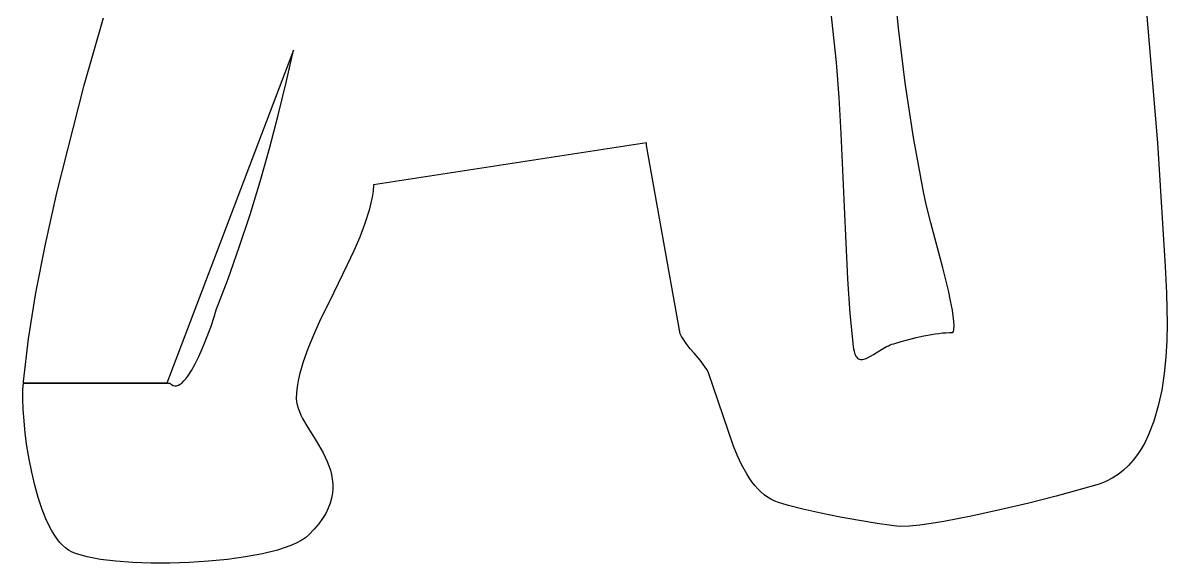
# Model space of a CAD drawing. Header units: millimetres. Extents: x 73 to 173, y -160 to -92.
# Drawn here: x 169.889 to 171.072, y -144.186 to -143.627 of the extents above; entities that cross this region are included whole.
import ezdxf

# ---------------------------------------------------------------- set-up
doc = ezdxf.new("R2010")
doc.units = ezdxf.units.MM
doc.layers.add('F.Silkscreen', color=41, linetype='CONTINUOUS', true_color=0xf2eda1)

msp = doc.modelspace()

# ---------------------------------------------------------------- linework, layer by layer
at = {"layer": 'F.Silkscreen', "linetype": 'CONTINUOUS'}
for p, q in [((170.70707, -143.460856), (170.729652, -143.668469)), ((170.79422, -143.632717), (170.788314, -143.575816)), ((171.050568, -143.616209), (171.061643, -143.751455)), ((169.952465, -143.691766), (169.972339, -143.621966)), ((170.801104, -143.689409), (170.79422, -143.632717)), ((170.168681, -143.655404), (170.037895, -143.999827)), ((170.161194, -143.688952), (170.168681, -143.655404)), ((170.729652, -143.668469), (170.732483, -143.704576)), ((170.152921, -143.722962), (170.161194, -143.688952)), ((170.809459, -143.745918), (170.801104, -143.689409)), ((169.924083, -143.80323), (169.952465, -143.691766)), ((170.732483, -143.704576), (170.734625, -143.741747)), ((170.143905, -143.757204), (170.152921, -143.722962)), ((170.734625, -143.741747), (170.737831, -143.817438)), ((170.819765, -143.802164), (170.809459, -143.745918)), ((170.134172, -143.791461), (170.143905, -143.757204)), ((170.533472, -143.751311), (170.251529, -143.794912)), ((170.533472, -143.754234), (170.533472, -143.751311)), ((170.568355, -143.948967), (170.533472, -143.754234)), ((171.061643, -143.751455), (171.069728, -143.879205)), ((170.123764, -143.825511), (170.134172, -143.791461)), ((170.251529, -143.794912), (170.250915, -143.801245)), ((169.91229, -143.856215), (169.924083, -143.80323)), ((170.249898, -143.807724), (170.24683, -143.821024)), ((170.250915, -143.801245), (170.249898, -143.807724)), ((170.822684, -143.815159), (170.819765, -143.802164)), ((170.737831, -143.817438), (170.741313, -143.892051)), ((170.827611, -143.834088), (170.822684, -143.815159)), ((170.112677, -143.859163), (170.123764, -143.825511)), ((170.24683, -143.821024), (170.242523, -143.83477)), ((170.242523, -143.83477), (170.237193, -143.848826)), ((170.839922, -143.880837), (170.827611, -143.834088)), ((170.237193, -143.848826), (170.231058, -143.863169)), ((169.902421, -143.90672), (169.91229, -143.856215)), ((170.101013, -143.892171), (170.112677, -143.859163)), ((170.231058, -143.863169), (170.224309, -143.877705)), ((170.224309, -143.877705), (170.209927, -143.907009)), ((170.845598, -143.904201), (170.839922, -143.880837)), ((171.069728, -143.879205), (171.071212, -143.907021)), ((170.088746, -143.924257), (170.101013, -143.892171)), ((170.741313, -143.892051), (170.743773, -143.927863)), ((169.894806, -143.954266), (169.902421, -143.90672)), ((170.209927, -143.907009), (170.195742, -143.936087)), ((170.847936, -143.914916), (170.845598, -143.904201)), ((171.071212, -143.907021), (171.071719, -143.938943)), ((170.086975, -143.930423), (170.088746, -143.924257)), ((170.849812, -143.924599), (170.847936, -143.914916)), ((170.851077, -143.932977), (170.849812, -143.924599)), ((170.083094, -143.941991), (170.086975, -143.930423)), ((170.195742, -143.936087), (170.189252, -143.950371)), ((170.743773, -143.927863), (170.747103, -143.962048)), ((170.851636, -143.939764), (170.851077, -143.932977)), ((170.077523, -143.956734), (170.083094, -143.941991)), ((170.569793, -143.951657), (170.568355, -143.948967)), ((170.820318, -143.951147), (170.828027, -143.94967)), ((170.828027, -143.94967), (170.831849, -143.949034)), ((170.831849, -143.949034), (170.835637, -143.948507)), ((170.835637, -143.948507), (170.839382, -143.948082)), ((170.839382, -143.948082), (170.843063, -143.947773)), ((170.843063, -143.947773), (170.84672, -143.947593)), ((170.84672, -143.947593), (170.850304, -143.947511)), ((170.850304, -143.947511), (170.85096, -143.946395)), ((170.85096, -143.946395), (170.851419, -143.944713)), ((170.851419, -143.944713), (170.851636, -143.939764)), ((171.071719, -143.938943), (171.071329, -143.955804)), ((169.88965, -143.998376), (169.894806, -143.954266)), ((170.07429, -143.964589), (170.077523, -143.956734)), ((170.189252, -143.950371), (170.183472, -143.964353)), ((170.571372, -143.954292), (170.569793, -143.951657)), ((170.573095, -143.956876), (170.571372, -143.954292)), ((170.57492, -143.959384), (170.573095, -143.956876)), ((170.576819, -143.961873), (170.57492, -143.959384)), ((170.781776, -143.962124), (170.783596, -143.961242)), ((170.783596, -143.961242), (170.785461, -143.960436)), ((170.785461, -143.960436), (170.787347, -143.959742)), ((170.787347, -143.959742), (170.78924, -143.959141)), ((170.78924, -143.959141), (170.796935, -143.956989)), ((170.796935, -143.956989), (170.804702, -143.954881)), ((170.804702, -143.954881), (170.812494, -143.952914)), ((170.812494, -143.952914), (170.820318, -143.951147)), ((171.071329, -143.955804), (171.070329, -143.972968)), ((170.067062, -143.979883), (170.070774, -143.972376)), ((170.070774, -143.972376), (170.07429, -143.964589)), ((170.183472, -143.964353), (170.178586, -143.977943)), ((170.578827, -143.964325), (170.576819, -143.961873)), ((170.582862, -143.969107), (170.578827, -143.964325)), ((170.586933, -143.97387), (170.582862, -143.969107)), ((170.747103, -143.962048), (170.747545, -143.964612)), ((170.747545, -143.964612), (170.74808, -143.966878)), ((170.74808, -143.966878), (170.748656, -143.968818)), ((170.748656, -143.968818), (170.749307, -143.9705)), ((170.749307, -143.9705), (170.750054, -143.971912)), ((170.750054, -143.971912), (170.750849, -143.973066)), ((170.750849, -143.973066), (170.751728, -143.973993)), ((170.762162, -143.973668), (170.76507, -143.972117)), ((170.76507, -143.972117), (170.768107, -143.970278)), ((170.768107, -143.970278), (170.774683, -143.966135)), ((170.774683, -143.966135), (170.778166, -143.964049)), ((170.778166, -143.964049), (170.781776, -143.962124)), ((171.070329, -143.972968), (171.068644, -143.990149)), ((170.063258, -143.986782), (170.067062, -143.979883)), ((170.178586, -143.977943), (170.174872, -143.991128)), ((170.588895, -143.976236), (170.586933, -143.97387)), ((170.590844, -143.978598), (170.588895, -143.976236)), ((170.592648, -143.980975), (170.590844, -143.978598)), ((170.594377, -143.983364), (170.592648, -143.980975)), ((170.595978, -143.985785), (170.594377, -143.983364)), ((170.751728, -143.973993), (170.752658, -143.974679)), ((170.752658, -143.974679), (170.753636, -143.975148)), ((170.753636, -143.975148), (170.754699, -143.975412)), ((170.754699, -143.975412), (170.75581, -143.975502)), ((170.75581, -143.975502), (170.756983, -143.975416)), ((170.756983, -143.975416), (170.758192, -143.975188)), ((170.758192, -143.975188), (170.759481, -143.974806)), ((170.759481, -143.974806), (170.760802, -143.974304)), ((170.760802, -143.974304), (170.762162, -143.973668)), ((170.05544, -143.997639), (170.057386, -143.995357)), ((170.057386, -143.995357), (170.059366, -143.992799)), ((170.059366, -143.992799), (170.063258, -143.986782)), ((170.174872, -143.991128), (170.173468, -143.997515)), ((170.597386, -143.988221), (170.595978, -143.985785)), ((170.623374, -144.065058), (170.597386, -143.988221)), ((171.068644, -143.990149), (171.066098, -144.007091)), ((169.88899, -144.016252), (169.889066, -144.006555)), ((169.889066, -144.006555), (169.889536, -143.999827)), ((169.889536, -143.999827), (169.88965, -143.998376)), ((169.889536, -143.999827), (170.037895, -143.999827)), ((170.037895, -143.999827), (169.889536, -143.999827)), ((170.037895, -143.999827), (170.040793, -143.999827)), ((170.040793, -143.999827), (170.042461, -144.001435)), ((170.042461, -144.001435), (170.044185, -144.002416)), ((170.044185, -144.002416), (170.045976, -144.002851)), ((170.045976, -144.002851), (170.047819, -144.002717)), ((170.047819, -144.002717), (170.049672, -144.002103)), ((170.049672, -144.002103), (170.051563, -144.001028)), ((170.051563, -144.001028), (170.053505, -143.999513)), ((170.053505, -143.999513), (170.05544, -143.997639)), ((170.172427, -144.003782), (170.171802, -144.009854)), ((170.173468, -143.997515), (170.172427, -144.003782)), ((171.066098, -144.007091), (171.0626, -144.023565)), ((169.889329, -144.027165), (169.88899, -144.016252)), ((170.171802, -144.009854), (170.17158, -144.015801)), ((170.17158, -144.015801), (170.171785, -144.019122)), ((170.171785, -144.019122), (170.172418, -144.022467)), ((169.890165, -144.039106), (169.889329, -144.027165)), ((170.172418, -144.022467), (170.173404, -144.025895)), ((170.173404, -144.025895), (170.17474, -144.029381)), ((170.17474, -144.029381), (170.176304, -144.032923)), ((171.0626, -144.023565), (171.058015, -144.039325)), ((169.891481, -144.051828), (169.890165, -144.039106)), ((170.176304, -144.032923), (170.178149, -144.036547)), ((170.178149, -144.036547), (170.182426, -144.043983)), ((170.182426, -144.043983), (170.192194, -144.059648)), ((171.058015, -144.039325), (171.052281, -144.05411)), ((169.893242, -144.065078), (169.891481, -144.051828)), ((171.052281, -144.05411), (171.048905, -144.061029)), ((169.895471, -144.078562), (169.893242, -144.065078)), ((170.192194, -144.059648), (170.197075, -144.067918)), ((170.197075, -144.067918), (170.199407, -144.072171)), ((170.627568, -144.075156), (170.623374, -144.065058)), ((171.045208, -144.067626), (171.041122, -144.073882)), ((171.048905, -144.061029), (171.045208, -144.067626)), ((169.898187, -144.092115), (169.895471, -144.078562)), ((170.199407, -144.072171), (170.201573, -144.076487)), ((170.201573, -144.076487), (170.203542, -144.080892)), ((170.632129, -144.084822), (170.627568, -144.075156)), ((171.036707, -144.079685), (171.031881, -144.085095)), ((171.041122, -144.073882), (171.036707, -144.079685)), ((170.203542, -144.080892), (170.205291, -144.085351)), ((170.205291, -144.085351), (170.206799, -144.089924)), ((170.206799, -144.089924), (170.207983, -144.094562)), ((170.637126, -144.093823), (170.632129, -144.084822)), ((171.026643, -144.090045), (171.021002, -144.094441)), ((171.031881, -144.085095), (171.026643, -144.090045)), ((169.901364, -144.105447), (169.898187, -144.092115)), ((170.207983, -144.094562), (170.208838, -144.099255)), ((170.208838, -144.099255), (170.20932, -144.10407)), ((170.63977, -144.098058), (170.637126, -144.093823)), ((170.642559, -144.102034), (170.63977, -144.098058)), ((170.645475, -144.105793), (170.642559, -144.102034)), ((171.008398, -144.101706), (171.00141, -144.104467)), ((171.014946, -144.098355), (171.008398, -144.101706)), ((171.021002, -144.094441), (171.014946, -144.098355)), ((169.904958, -144.118357), (169.901364, -144.105447)), ((170.209004, -144.11392), (170.208105, -144.118957)), ((170.209392, -144.10896), (170.209004, -144.11392)), ((170.20932, -144.10407), (170.209392, -144.10896)), ((170.648539, -144.109278), (170.645475, -144.105793)), ((170.651742, -144.112469), (170.648539, -144.109278)), ((170.655091, -144.115336), (170.651742, -144.112469)), ((170.658578, -144.117904), (170.655091, -144.115336)), ((170.981888, -144.110101), (170.95715, -144.116789)), ((171.00141, -144.104467), (170.981888, -144.110101)), ((169.909042, -144.130567), (169.904958, -144.118357)), ((170.206651, -144.124106), (170.204669, -144.129327)), ((170.208105, -144.118957), (170.206651, -144.124106)), ((170.66225, -144.120105), (170.658578, -144.117904)), ((170.666071, -144.121927), (170.66225, -144.120105)), ((170.670074, -144.123362), (170.666071, -144.121927)), ((170.674419, -144.124831), (170.670074, -144.123362)), ((170.680203, -144.126501), (170.674419, -144.124831)), ((170.695332, -144.130287), (170.680203, -144.126501)), ((170.928904, -144.124013), (170.898958, -144.13116)), ((170.95715, -144.116789), (170.928904, -144.124013)), ((169.91357, -144.141853), (169.909042, -144.130567)), ((170.20204, -144.134632), (170.198786, -144.14004)), ((170.204669, -144.129327), (170.20204, -144.134632)), ((170.713774, -144.13437), (170.695332, -144.130287)), ((170.733837, -144.138438), (170.713774, -144.13437)), ((170.753813, -144.142151), (170.733837, -144.138438)), ((170.869006, -144.137704), (170.840776, -144.143082)), ((170.898958, -144.13116), (170.869006, -144.137704)), ((169.918544, -144.151946), (169.91357, -144.141853)), ((170.194832, -144.145505), (170.190129, -144.151104)), ((170.198786, -144.14004), (170.194832, -144.145505)), ((170.772042, -144.145229), (170.753813, -144.142151)), ((170.786833, -144.147307), (170.772042, -144.145229)), ((170.792421, -144.147864), (170.786833, -144.147307)), ((170.796508, -144.148067), (170.792421, -144.147864)), ((170.805509, -144.147731), (170.796508, -144.148067)), ((170.816051, -144.14672), (170.805509, -144.147731)), ((170.827865, -144.145168), (170.816051, -144.14672)), ((170.840776, -144.143082), (170.827865, -144.145168)), ((169.921173, -144.156471), (169.918544, -144.151946)), ((169.92394, -144.160631), (169.921173, -144.156471)), ((169.926844, -144.164368), (169.92394, -144.160631)), ((170.17674, -144.162711), (170.171627, -144.165419)), ((170.181115, -144.159841), (170.17674, -144.162711)), ((170.184666, -144.156797), (170.181115, -144.159841)), ((170.190129, -144.151104), (170.184666, -144.156797)), ((169.929827, -144.16765), (169.926844, -144.164368)), ((169.932922, -144.170453), (169.929827, -144.16765)), ((169.936144, -144.172776), (169.932922, -144.170453)), ((169.939828, -144.174739), (169.936144, -144.172776)), ((170.152311, -144.172547), (170.136645, -144.176465)), ((170.165835, -144.167957), (170.152311, -144.172547)), ((170.171627, -144.165419), (170.165835, -144.167957)), ((169.944318, -144.176563), (169.939828, -144.174739)), ((169.955485, -144.179719), (169.944318, -144.176563)), ((169.969175, -144.182262), (169.955485, -144.179719)), ((169.984996, -144.184172), (169.969175, -144.182262)), ((170.002514, -144.185465), (169.984996, -144.184172)), ((170.021286, -144.186113), (170.002514, -144.185465)), ((170.040903, -144.186113), (170.021286, -144.186113)), ((170.060949, -144.185484), (170.040903, -144.186113)), ((170.080972, -144.184214), (170.060949, -144.185484)), ((170.100552, -144.182282), (170.080972, -144.184214)), ((170.119238, -144.179704), (170.100552, -144.182282)), ((170.136645, -144.176465), (170.119238, -144.179704))]:
    msp.add_line(p, q, dxfattribs=at)

doc.saveas('drawing.dxf')
